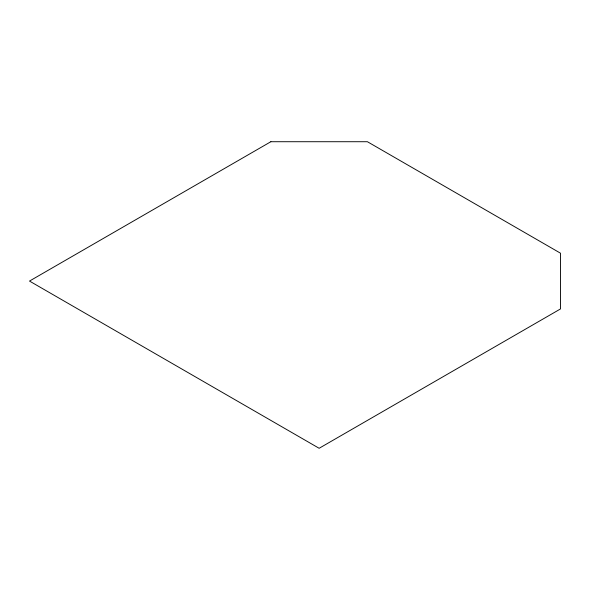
<?xml version="1.0" encoding="UTF-8"?>
<svg xmlns="http://www.w3.org/2000/svg" width="590" height="590" viewBox="0 0 590 590"><rect width="100%" height="100%" fill="white"/><g stroke="black" fill="none" stroke-linecap="round" stroke-linejoin="round"><path stroke-width="0.89" d="M270.862 141.718L29.5 281.069L319.138 448.282L560.5 308.931L560.5 253.199L367.408 141.718L270.862 141.718"/></g></svg>
